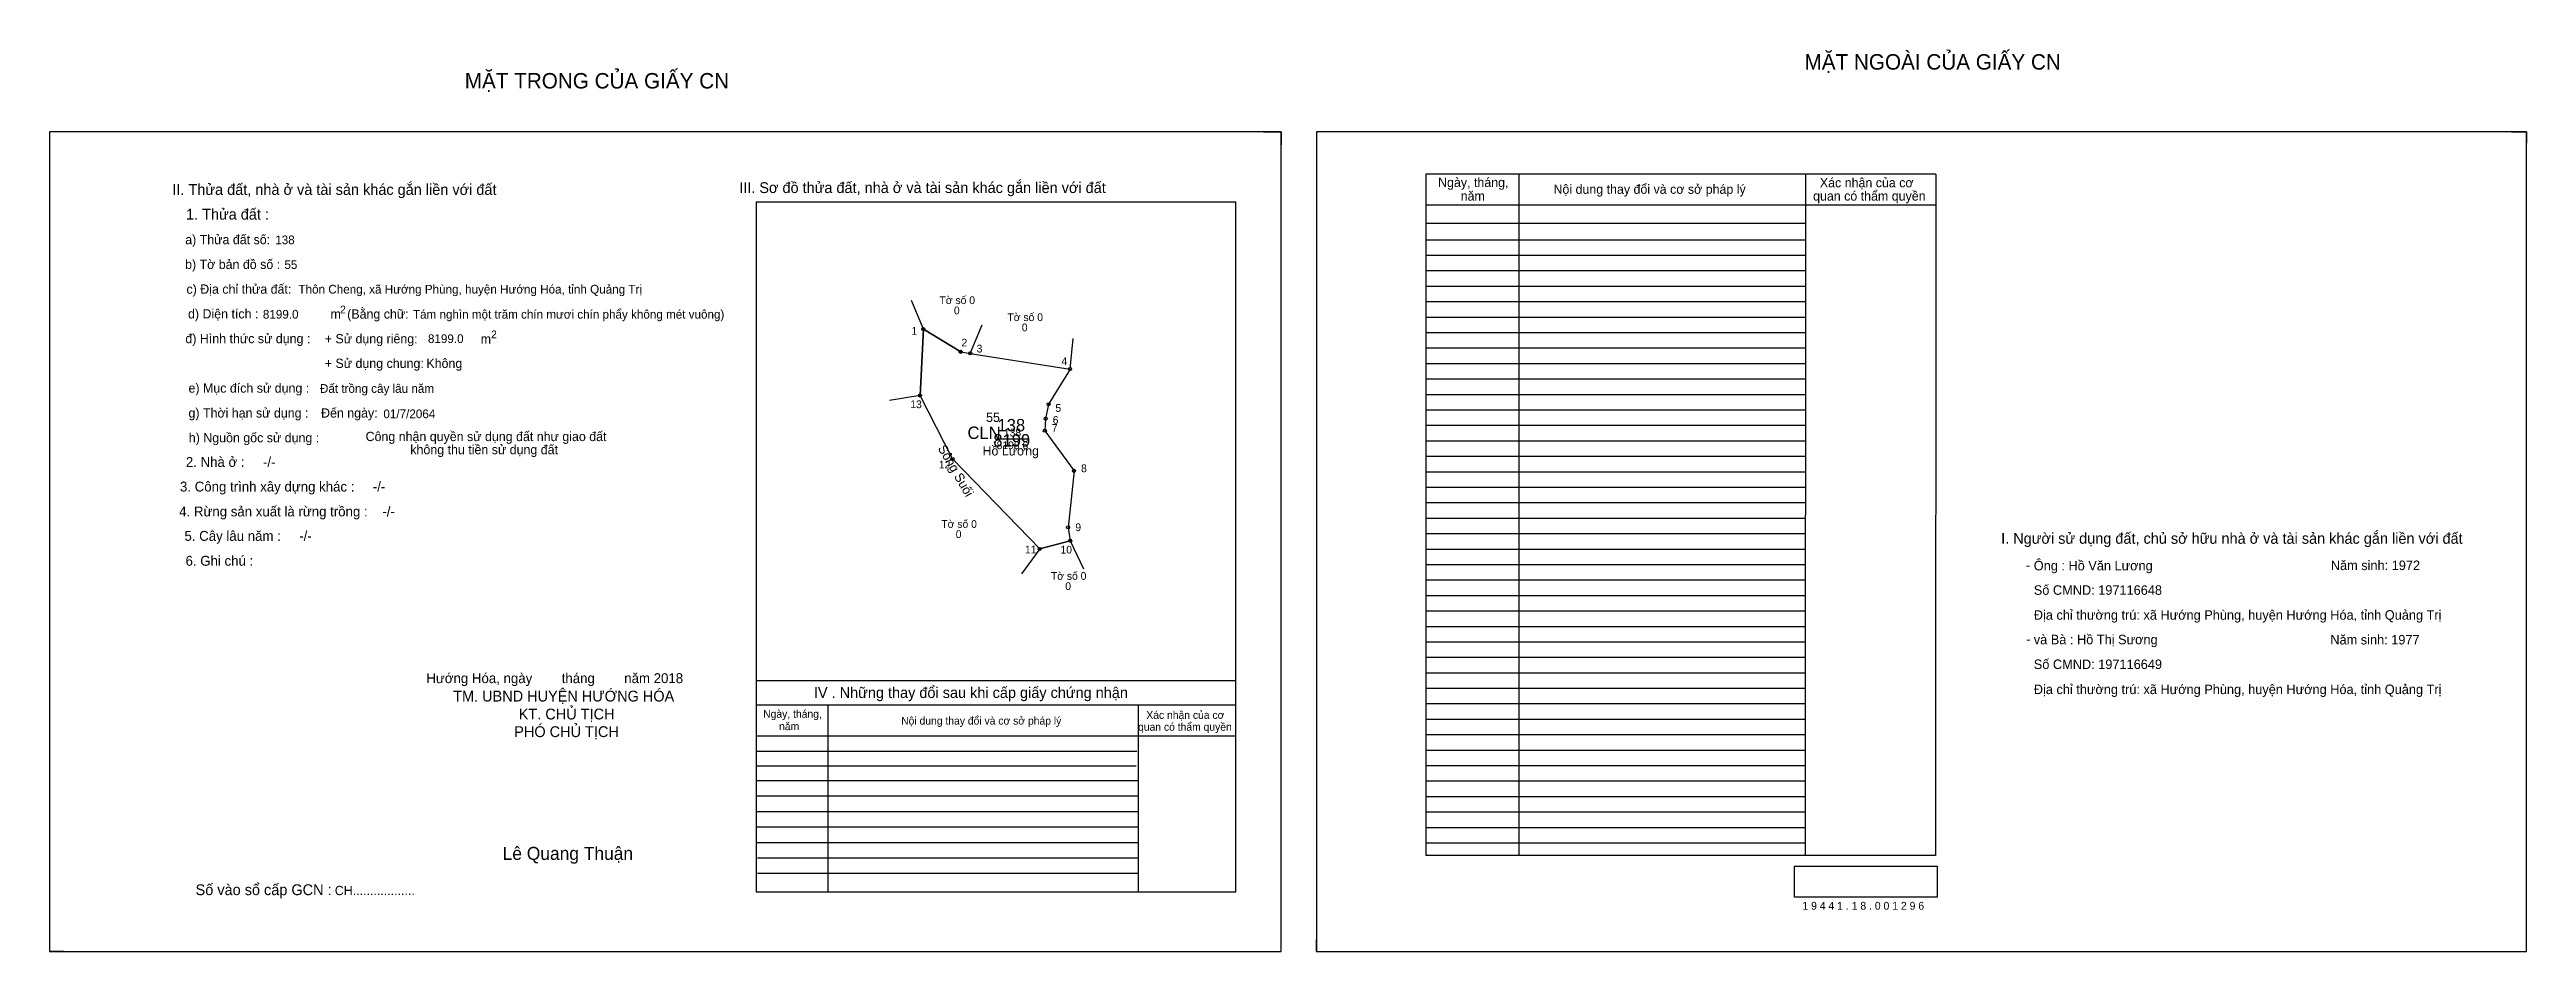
# Model space of a CAD drawing. Extents: x 531065 to 534575, y 1847923 to 1848546.
# Drawn here: x 532974 to 534575, y 1847963 to 1848546 of the extents above.
import ezdxf

# ---------------------------------------------------------------- set-up
doc = ezdxf.new("R2010")
doc.units = 0
for name, color, linetype in [('Default', 7, 'Continuous'), ('Level 10', 7, 'Continuous'), ('Level 11', 7, 'Continuous'), ('Level 13', 7, 'Continuous'), ('Level 2', 7, 'Continuous'), ('Level 22', 7, 'Continuous'), ('Level 27', 7, 'Continuous'), ('Level 3', 7, 'Continuous'), ('Level 36', 7, 'Continuous'), ('Level 4', 7, 'Continuous'), ('Level 5', 7, 'Continuous'), ('Level 55', 7, 'Continuous'), ('Level 6', 7, 'Continuous'), ('Level 7', 7, 'Continuous'), ('Level 8', 7, 'Continuous'), ('Level 9', 7, 'Continuous')]:
    doc.layers.add(name, color=color, linetype=linetype)

msp = doc.modelspace()

# ---------------------------------------------------------------- linework, layer by layer
at = {"layer": 'Level 10'}
for p, q in [((533759, 1848493.1), (533770.3, 1848493.1)), ((533770.3, 1848493.1), (533770.3, 1848484.7)), ((534565.8, 1848493.1), (534575.4, 1848493.1)), ((534575.4, 1848493.1), (534575.4, 1848485.7)), ((533539.1, 1848365.5), (533536.9, 1848322.6)), ((533563.2, 1848350.8), (533539.1, 1848365.5)), ((533633.9, 1848339.7), (533620, 1848316.9)), ((533636.5, 1848273.9), (533632.6, 1848237.3)), ((533614.3, 1848223.4), (533634, 1848228.7)), ((532974.2, 1847970.9), (532974.2, 1847963.1)), ((532983.4, 1847963.1), (532974.2, 1847963.1)), ((533793.1, 1847963.1), (533793.1, 1847970.9)), ((533793.1, 1847963.1), (533800.2, 1847963.1))]:
    msp.add_line(p, q, dxfattribs=at)
for points in [[(532974.2, 1847963.1), (533770.3, 1847963.1), (533770.3, 1848493.1), (532974.2, 1848493.1)], [(533793.1, 1847963.1), (534575.4, 1847963.1), (534575.4, 1848493.1), (533793.1, 1848493.1)], [(533634, 1848228.7), (533614.3, 1848223.4), (533557.9, 1848281.6), (533536.9, 1848322.6), (533539.1, 1848365.5), (533563.2, 1848350.8), (533569.4, 1848349.8), (533633.9, 1848339.7), (533620, 1848316.9), (533618.1, 1848307.6), (533617.6, 1848299.8), (533636.5, 1848273.9), (533632.6, 1848237.3)]]:
    msp.add_lwpolyline(points, close=True, dxfattribs=at)
at = {"layer": 'Level 11'}
for centre in [(533539.1, 1848365.5), (533563.2, 1848350.8), (533569.4, 1848349.8), (533633.9, 1848339.7), (533536.9, 1848322.6), (533620, 1848316.9), (533617.6, 1848299.8), (533618.1, 1848307.6), (533557.9, 1848281.6), (533636.5, 1848273.9), (533632.6, 1848237.3), (533614.3, 1848223.4), (533634, 1848228.7), (533634, 1848228.7)]:
    msp.add_circle(centre, 1, dxfattribs=at)
at = {"layer": 'Level 27'}
for p, q in [((533539.1, 1848365.5), (533531.4, 1848384)), ((533569.4, 1848349.8), (533577, 1848368.3)), ((533633.9, 1848339.7), (533636, 1848359.5)), ((533536.9, 1848322.6), (533517.2, 1848319.4)), ((533614.3, 1848223.4), (533602.4, 1848207.3)), ((533634, 1848228.7), (533642.5, 1848210.6))]:
    msp.add_line(p, q, dxfattribs=at)
at = {"layer": 'Level 6'}
msp.add_lwpolyline([(534102.1, 1848018.2), (534194.5, 1848018.2), (534194.5, 1847998.3), (534102.1, 1847998.3)], close=True, dxfattribs=at)
at = {"layer": 'Level 7'}
for p, q in [((534109.1, 1848423.1), (533863.9, 1848423.1)), ((534109.1, 1848413.1), (533863.9, 1848413.1)), ((534109.1, 1848403.1), (533863.9, 1848403.1)), ((534109.1, 1848393.1), (533863.9, 1848393.1)), ((534109.1, 1848383.1), (533863.9, 1848383.1)), ((534109.1, 1848373.1), (533863.9, 1848373.1)), ((534109.1, 1848363.1), (533863.9, 1848363.1)), ((534109.1, 1848353.1), (533863.9, 1848353.1)), ((534109.1, 1848343.1), (533863.9, 1848343.1)), ((534109.1, 1848333.1), (533863.9, 1848333.1)), ((534109.1, 1848323.1), (533863.9, 1848323.1)), ((534109.1, 1848313.1), (533863.9, 1848313.1)), ((534109.1, 1848303.1), (533863.9, 1848303.1)), ((534109.1, 1848293.1), (533863.9, 1848293.1)), ((534109.1, 1848283.1), (533863.9, 1848283.1)), ((534109.1, 1848273.1), (533863.9, 1848273.1)), ((534109.1, 1848263.1), (533863.9, 1848263.1)), ((534109.1, 1848253.1), (533863.9, 1848253.1)), ((534109.1, 1848243.1), (533863.9, 1848243.1)), ((534109.1, 1848233.1), (533863.9, 1848233.1)), ((534109.1, 1848223.1), (533863.9, 1848223.1)), ((534109.1, 1848213.1), (533863.9, 1848213.1)), ((534109.1, 1848203.1), (533863.9, 1848203.1)), ((534109.1, 1848193.1), (533863.9, 1848193.1)), ((534109.1, 1848183.1), (533863.9, 1848183.1)), ((534109.1, 1848173.1), (533863.9, 1848173.1)), ((534109.1, 1848163.1), (533863.9, 1848163.1)), ((534109.1, 1848153.1), (533863.9, 1848153.1)), ((534109.1, 1848143.1), (533863.9, 1848143.1)), ((534109.1, 1848133.1), (533863.9, 1848133.1)), ((534109.1, 1848123.1), (533863.9, 1848123.1)), ((534109.1, 1848113.1), (533863.9, 1848113.1)), ((533677.1, 1848092.4), (533431, 1848092.4)), ((534109.1, 1848103.1), (533863.9, 1848103.1)), ((534109.1, 1848093.1), (533863.9, 1848093.1)), ((533676.7, 1848082.9), (533431, 1848082.9)), ((533677.9, 1848073.4), (533431, 1848073.4)), ((534109.1, 1848083.1), (533863.9, 1848083.1)), ((534109.1, 1848073.1), (533863.9, 1848073.1)), ((533677.9, 1848063.4), (533431, 1848063.4)), ((534109.1, 1848063.1), (533863.9, 1848063.1)), ((533677.9, 1848053.4), (533431, 1848053.4)), ((533677.9, 1848043.4), (533431, 1848043.4)), ((534109.1, 1848053.1), (533863.9, 1848053.1)), ((534109.1, 1848043.1), (533863.9, 1848043.1)), ((533677.9, 1848033.4), (533431, 1848033.4)), ((534109.1, 1848033.1), (533863.9, 1848033.1)), ((533677.9, 1848023.4), (533431.8, 1848023.4)), ((533677.9, 1848013.4), (533431.8, 1848013.4))]:
    msp.add_line(p, q, dxfattribs=at)
at = {"layer": 'Level 8'}
for p, q in [((534193.5, 1848465.6), (533863.9, 1848465.6)), ((533863.9, 1848465.6), (533863.9, 1848025.1)), ((533923.9, 1848465.6), (533923.9, 1848025.1)), ((534109.3, 1848465.4), (534109.1, 1848025.1)), ((534193.5, 1848465.6), (534193.4, 1848025.1)), ((533741, 1848447.7), (533431, 1848447.7)), ((533431, 1848447.7), (533431, 1848001.7)), ((533741, 1848001.7), (533741, 1848447.7)), ((534193.5, 1848445.6), (533863.9, 1848445.6)), ((534109.1, 1848433.8), (533863.9, 1848433.8)), ((533741, 1848138.1), (533431, 1848138.1)), ((533741, 1848122.4), (533431, 1848122.4)), ((533477.3, 1848122.4), (533477.3, 1848001.7)), ((533677.9, 1848122.4), (533677.9, 1848001.7)), ((533741, 1848102.4), (533431, 1848102.4)), ((534193.4, 1848025.1), (533863.9, 1848025.1)), ((533431, 1848001.7), (533741, 1848001.7))]:
    msp.add_line(p, q, dxfattribs=at)
at = {"layer": 'Level 9'}
msp.add_line((533586.4, 1848294.5), (533606.4, 1848294.5), dxfattribs=at)

# ---------------------------------------------------------------- texts
at = {"layer": 'Default'}
for s, p in [('e) Mục đích sử dụng :', (533064, 1848324.4)), ('g) Thời hạn sử dụng :', (533064, 1848308.3)), ('Đến ngày:', (533149.7, 1848308.3)), ('h) Nguồn gốc sử dụng :', (533064.2, 1848292.3)), ('Công nhận quyền sử dụng đất như giao đất', (533178.5, 1848293.1)), ('không thu tiền sử dụng đất', (533207.4, 1848284.6))]:
    msp.add_text(s, height=6, dxfattribs=at).set_placement(p)
at = {"layer": 'Level 13'}
for s, p in [('138', (533591.1, 1848296.1)), ('.', (533583.9, 1848292)), ('8198.6', (533586.4, 1848287.9))]:
    msp.add_text(s, height=5, dxfattribs=at).set_placement(p)
at = {"layer": 'Level 2'}
msp.add_text('Hồ Lương', height=6, dxfattribs=at).set_placement((533577.3, 1848283.8))
at = {"layer": 'Level 22'}
msp.add_text('Sông Suối', height=6, rotation=299.9816, dxfattribs=at).set_placement((533548.2, 1848288.5))
at = {"layer": 'Level 3'}
msp.add_text('CLN ', height=8, dxfattribs=at).set_placement((533567.6, 1848294.5))
at = {"layer": 'Level 36'}
for s, p in [('Tờ số 0', (533549.5, 1848381.7)), ('0', (533558.8, 1848375.1)), ('Tờ số 0', (533593.4, 1848370.7)), ('0', (533602.7, 1848364.1)), ('Tờ số 0', (533550.7, 1848237)), ('0', (533560, 1848230.4)), ('Tờ số 0', (533621.5, 1848203.4)), ('0', (533630.8, 1848196.8))]:
    msp.add_text(s, height=5, dxfattribs=at).set_placement(p)
at = {"layer": 'Level 4'}
msp.add_text('138', height=8, dxfattribs=at).set_placement((533587, 1848299.4))
at = {"layer": 'Level 5'}
msp.add_text('8199', height=8, dxfattribs=at).set_placement((533584.3, 1848289.6))
at = {"layer": 'Level 55'}
for s, height, p in [('1', 0.8, (533538.8, 1848365.5)), ('0', 0.22, (533539, 1848365.3)), ('0', 0.22, (533539, 1848365.3)), ('2', 0.8, (533562.9, 1848350.8)), ('0', 0.22, (533563.1, 1848350.6)), ('0', 0.22, (533563.1, 1848350.6)), ('3', 0.8, (533569.2, 1848349.8)), ('0', 0.22, (533569.4, 1848349.6)), ('0', 0.22, (533569.4, 1848349.6)), ('0', 0.22, (533569.4, 1848349.6)), ('0', 0.22, (533569.4, 1848349.6)), ('4', 0.8, (533633.6, 1848339.7)), ('0', 0.22, (533633.8, 1848339.4)), ('0', 0.22, (533633.8, 1848339.4)), ('13', 0.8, (533536.4, 1848322.6)), ('0', 0.22, (533536.8, 1848322.3)), ('5', 0.8, (533619.8, 1848316.9)), ('7', 0.8, (533617.4, 1848299.8)), ('6', 0.8, (533617.8, 1848307.6)), ('12', 0.8, (533557.3, 1848281.6)), ('0', 0.22, (533557.8, 1848281.4)), ('8', 0.8, (533636.2, 1848273.9)), ('9', 0.8, (533632.3, 1848237.3)), ('11', 0.8, (533613.8, 1848223.4)), ('0', 0.22, (533614.3, 1848223.2)), ('0', 0.22, (533614.3, 1848223.2)), ('10', 0.8, (533633.4, 1848228.7)), ('0', 0.22, (533633.9, 1848228.5))]:
    msp.add_text(s, height=height, dxfattribs=at).set_placement(p)
at = {"layer": 'Level 6'}
for s, height, p in [('138', 5.63, (533120.1, 1848420.4)), ('55', 5.63, (533126, 1848404.4)), ('Thôn Cheng, xã Hướng Phùng, huyện Hướng Hóa, tỉnh Quảng Trị', 5.64, (533135.1, 1848388.5)), ('8199.0', 5.63, (533112.1, 1848372.3)), ('Tám nghìn một trăm chín mươi chín phẩy không mét vuông)', 5.632, (533209.1, 1848372.3)), ('8199.0', 5.63, (533218.8, 1848356.5)), ('Đất trồng cây lâu năm', 5.64, (533149, 1848324.3)), ('01/7/2064', 5.64, (533190, 1848307.9)), ('Ông : Hồ Văn Lương', 6.16, (534256.9, 1848209.5)), ('Năm sinh: 1972', 6.16, (534448.9, 1848209.7)), ('Số CMND: 197116648', 6.16, (534256.9, 1848193.7)), ('Địa chỉ thường trú: xã Hướng Phùng, huyện Hướng Hóa, tỉnh Quảng Trị', 6.16, (534256.9, 1848177.6)), ('và Bà : Hồ Thị Sương', 6.16, (534256.9, 1848161.7)), ('Năm sinh: 1977', 6.16, (534448.6, 1848161.6)), ('Số CMND: 197116649', 6.16, (534256.9, 1848145.7)), ('Địa chỉ thường trú: xã Hướng Phùng, huyện Hướng Hóa, tỉnh Quảng Trị', 6.16, (534256.9, 1848129.5)), ('1 9 4 4 1 . 1 8 . 0 0 1 2 9 6', 5.04, (534107.3, 1847990.1))]:
    msp.add_text(s, height=height, dxfattribs=at).set_placement(p)
at = {"layer": 'Level 7'}
for s, height, p in [('MẶT NGOÀI CỦA GIẤY CN', 10, (534108.7, 1848533.3)), ('MẶT TRONG CỦA GIẤY CN', 10, (533242.6, 1848521.1)), ('II. Thửa đất, nhà ở và tài sản khác gắn liền với đất', 7, (533053.6, 1848452.3)), ('III. Sơ đồ thửa đất, nhà ở và tài sản khác gắn liền với đất', 7, (533420, 1848453.5)), ('Ngày, tháng,', 6, (533871.8, 1848457.4)), ('Nội dung thay đổi và cơ sở pháp lý', 6, (533946.4, 1848453)), ('Xác nhận của cơ', 6, (534118.6, 1848457.2)), ('1. Thửa đất :', 7, (533062.4, 1848436.3)), ('năm', 6, (533886.4, 1848448.6)), (' quan có thẩm quyền', 6, (534112, 1848448.6)), ('a) Thửa đất số:', 6, (533061.9, 1848420.4)), ('b) Tờ bản đồ số :', 6, (533061.8, 1848404.4)), ('c) Địa chỉ thửa đất:', 6, (533062.7, 1848388.4)), ('d) Diện tích :', 6, (533063.7, 1848372.4)), ('2', 5, (533162, 1848375.7)), ('(Bằng chữ:', 6, (533166.6, 1848372.3)), ('đ) Hình thức sử dụng :', 6, (533062, 1848356.4)), ('+ Sử dụng riêng:', 6, (533152.1, 1848356.3)), ('m', 6, (533155.8, 1848372.3)), ('2', 5, (533259.6, 1848359.6)), ('+ Sử dụng chung:', 6, (533152.1, 1848340.4)), ('Không', 6, (533217.8, 1848340.4)), ('m', 6, (533252.9, 1848356.2)), ('55', 6, (533579.6, 1848305.5)), ('2. Nhà ở :     -/-', 6.4, (533062.3, 1848276.4)), ('3. Công trình xây dựng khác :     -/-', 6.4, (533058.5, 1848260.5)), ('4. Rừng sản xuất là rừng trồng :    -/-', 6.4, (533058, 1848244.4)), ('5. Cây lâu năm :     -/-', 6.4, (533061.4, 1848228.6)), ('I. Người sử dụng đất, chủ sở hữu nhà ở và tài sản khác gắn liền với đất', 7, (534235.8, 1848226.7)), ('6. Ghi chú :', 6.4, (533062.1, 1848212.5)), ('-', 6.4, (534251.8, 1848209.7)), ('-', 6.4, (534251.9, 1848161.9)), ('Hướng Hóa, ngày        tháng        năm 2018', 6.4, (533217.8, 1848136.6)), ('TM. UBND HUYỆN HƯỚNG HÓA', 7, (533235.1, 1848124.7)), ('KT. CHỦ TỊCH', 7, (533277.5, 1848113.1)), ('IV . Những thay đổi sau khi cấp giấy chứng nhận', 7, (533468.3, 1848127)), ('PHÓ CHỦ TỊCH', 7, (533274.6, 1848101.7)), ('Ngày, tháng,', 5, (533435.5, 1848114.2)), ('năm', 5, (533445.8, 1848106.2)), ('Nội dung thay đổi và cơ sở pháp lý', 5, (533524.7, 1848109.8)), (' quan có thẩm quyền', 5, (533676, 1848105.8)), ('Xác nhận của cơ', 5, (533683.2, 1848113.5)), ('Lê Quang Thuận', 8.4, (533267.1, 1848022.3)), ('Số vào sổ cấp GCN :', 7, (533068.6, 1847999.5)), ('CH..................', 6, (533158.6, 1847999.5))]:
    msp.add_text(s, height=height, dxfattribs=at).set_placement(p)
at = {"layer": 'Level 9'}
for s, p in [('1', (533531.4, 1848361.9)), ('2', (533563.7, 1848354.3)), ('3', (533573.5, 1848350.4)), ('4', (533628.3, 1848342.2)), ('13', (533530.6, 1848314.4)), ('5', (533624.4, 1848312)), ('7', (533622.1, 1848299.1)), ('6', (533622.7, 1848304.3)), ('12', (533549.1, 1848275.4)), ('8', (533641, 1848273)), ('9', (533637.3, 1848234.9)), ('11', (533604.7, 1848220.5)), ('10', (533627.7, 1848220.4))]:
    msp.add_text(s, height=5, dxfattribs=at).set_placement(p)

doc.saveas('drawing.dxf')
